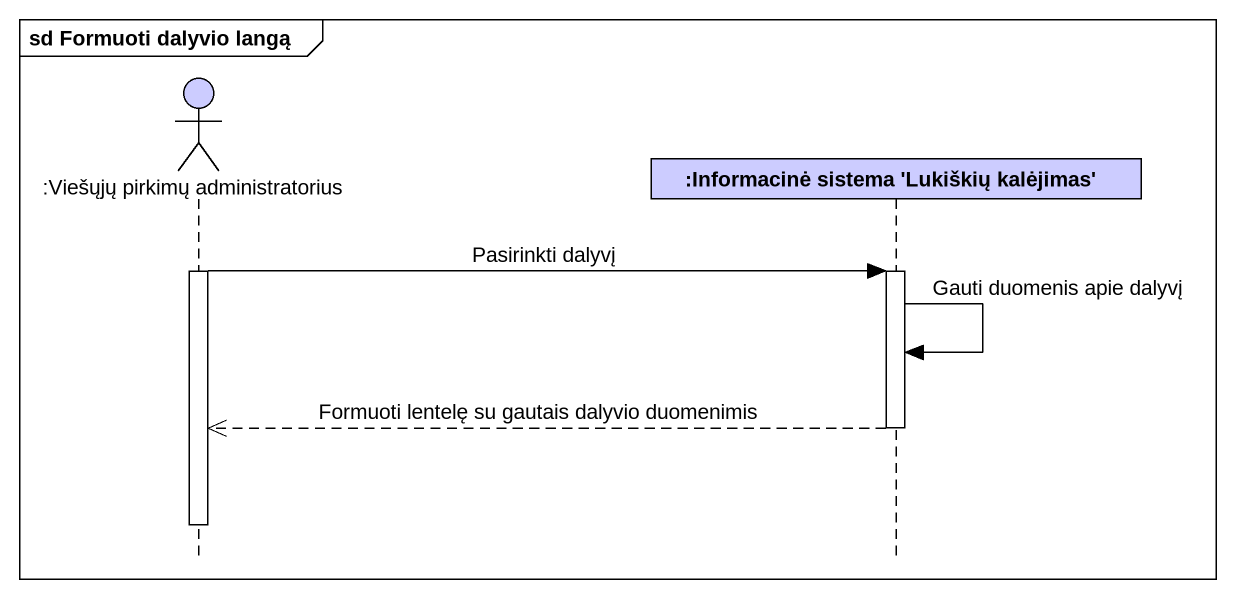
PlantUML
@startuml
mainframe sd Formuoti dalyvio langą
hide footbox
actor ":Viešųjų pirkimų administratorius" as Viešųjų_pirkimų #CCCCFF
participant ":Informacinė sistema 'Lukiškių kalėjimas'" as Informacinė_sistema #CCCCFF

activate Viešųjų_pirkimų
Viešųjų_pirkimų -> Informacinė_sistema : Pasirinkti dalyvį
activate Informacinė_sistema
Informacinė_sistema -> Informacinė_sistema : Gauti duomenis apie dalyvį
Informacinė_sistema -->> Viešųjų_pirkimų : Formuoti lentelę su gautais dalyvio duomenimis
deactivate Informacinė_sistema
deactivate Viešųjų_pirkimų
@enduml
